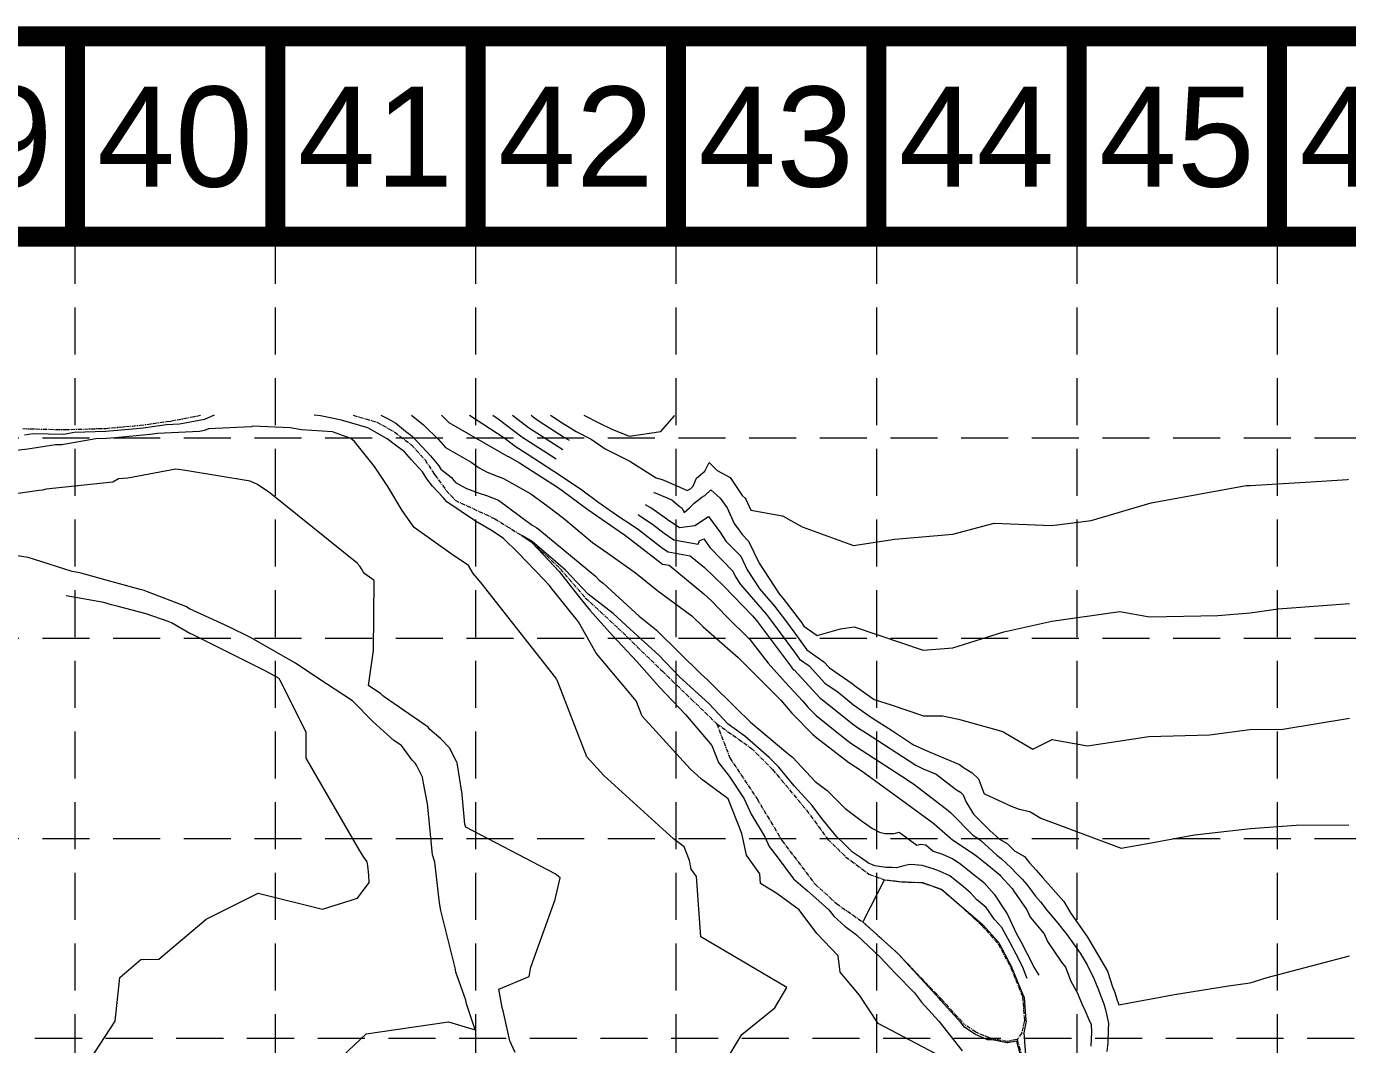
# Model space of a CAD drawing. Extents: x 33353 to 37237, y 80141 to 82571.
# Drawn here: x 35765 to 36164.5, y 82263.4 to 82571.3 of the extents above; entities that cross this region are included whole.
import ezdxf
from ezdxf.enums import TextEntityAlignment as Align

# ---------------------------------------------------------------- set-up
doc = ezdxf.new("R2010")
doc.units = 0
doc.header["$MEASUREMENT"] = 0
doc.linetypes.add('CENTER', pattern=[2, 1.25, -0.25, 0.25, -0.25])
doc.linetypes.add('HIDDEN', pattern=[0.375, 0.25, -0.125])
doc.layers.add('BASE', color=7, linetype='Continuous')
doc.layers.add('GRID', color=254, linetype='HIDDEN')
for name, color, linetype, lineweight in [('TOPOSHD-34', 7, 'Continuous', 0), ('TOPOSHD-5', 7, 'Continuous', 0), ('TOPOSHD-6', 7, 'Continuous', 0)]:
    doc.layers.add(name, color=color, linetype=linetype, lineweight=lineweight)
doc.styles.get("Standard").update_dxf_attribs({"font": 'ARIAL.TTF'})

msp = doc.modelspace()

# ---------------------------------------------------------------- linework, layer by layer
at = {"layer": 'BASE', "const_width": 6.06}
for points in [[(33355.7, 80144.39), (37233.98, 80144.39), (37233.98, 82568.32), (33355.7, 82568.32)], [(33416.3, 80204.99), (37173.39, 80204.99), (37173.39, 82507.72), (33416.3, 82507.72)]]:
    msp.add_lwpolyline(points, close=True, dxfattribs=at)
for points in [[(35779.63, 82507.72), (35779.63, 82568.32)], [(35840.23, 82507.72), (35840.23, 82568.32)], [(35900.83, 82507.72), (35900.83, 82568.32)], [(35961.42, 82507.72), (35961.42, 82568.32)], [(36022.02, 82507.72), (36022.02, 82568.32)], [(36082.62, 82507.72), (36082.62, 82568.32)], [(36143.22, 82507.72), (36143.22, 82568.32)]]:
    msp.add_lwpolyline(points, dxfattribs=at)
at = {"layer": 'GRID', "linetype": 'HIDDEN', "lineweight": 15, "ltscale": 57}
for p, q in [((35779.63, 82507.72), (35779.63, 80386.52)), ((35840.23, 82507.72), (35840.23, 80386.52)), ((35900.83, 82507.72), (35900.83, 80386.52)), ((35961.42, 82507.72), (35961.42, 80386.52)), ((36022.02, 82507.72), (36022.02, 80386.52)), ((36082.62, 82507.72), (36082.62, 80386.52)), ((36143.22, 82507.72), (36143.22, 80386.52)), ((33418.53, 82446.92), (37175.62, 82446.92)), ((33418.53, 82386.33), (37175.62, 82386.33)), ((33418.53, 82325.73), (37175.62, 82325.73)), ((33416.3, 82265.33), (37173.39, 82265.33))]:
    msp.add_line(p, q, dxfattribs=at)
at = {"layer": 'TOPOSHD-34', "color": 5, "linetype": 'CENTER', "lineweight": 0}
for p, q in [((35808.56, 82451.99), (35817.84, 82453.75)), ((35863.81, 82453.75), (35870.92, 82451.67)), ((35763.91, 82449.68), (35776.49, 82449.39)), ((35776.49, 82449.39), (35788.95, 82449.77)), ((35788.95, 82449.77), (35799.35, 82450.7)), ((35799.35, 82450.7), (35808.56, 82451.99)), ((35870.92, 82451.67), (35876.34, 82448.66)), ((35876.34, 82448.66), (35881.44, 82444.76)), ((35881.44, 82444.76), (35885.52, 82440.23)), ((35885.52, 82440.23), (35888.42, 82435.83)), ((35888.42, 82435.83), (35892.01, 82430.9)), ((35892.01, 82430.9), (35894.66, 82428.01)), ((35894.66, 82428.01), (35906.61, 82422.45)), ((35906.61, 82422.45), (35917.88, 82415.4)), ((35917.88, 82415.4), (35926.53, 82407.2)), ((35926.53, 82407.2), (35934, 82398.53)), ((35934, 82398.53), (35943.88, 82389.38)), ((35943.88, 82389.38), (35957.32, 82376.28)), ((35957.32, 82376.28), (35973.76, 82360.41)), ((35973.76, 82360.41), (35977.72, 82350.07)), ((35973.76, 82360.41), (35984.27, 82352.98)), ((35977.72, 82350.07), (35985.93, 82337.69)), ((35984.27, 82352.98), (35990.66, 82346.56)), ((35990.66, 82346.56), (36000.9, 82334.29)), ((35985.93, 82337.69), (35993.48, 82325.1)), ((36000.9, 82334.29), (36007.39, 82325.45)), ((35993.48, 82325.1), (36003.44, 82311.95)), ((36007.39, 82325.45), (36012.7, 82320.2)), ((36012.7, 82320.2), (36019.72, 82314.96)), ((36019.72, 82314.96), (36024.5, 82313.23)), ((36003.44, 82311.95), (36009.97, 82306.01)), ((36024.5, 82313.23), (36029.64, 82312.64)), ((36029.64, 82312.64), (36036.02, 82312.34)), ((36036.02, 82312.34), (36041.67, 82310.34)), ((36041.67, 82310.34), (36047.03, 82305.74)), ((36009.97, 82306.01), (36018.05, 82300.37)), ((36047.03, 82305.74), (36053.86, 82299.45)), ((36018.05, 82300.37), (36028.58, 82290.87)), ((36053.86, 82299.45), (36058.9, 82293.89)), ((36058.9, 82293.89), (36062.72, 82286.58)), ((36028.58, 82290.87), (36041.75, 82277.06)), ((36062.72, 82286.58), (36066.27, 82277.86)), ((36066.27, 82277.86), (36066.8, 82270.68)), ((36041.75, 82277.06), (36048.52, 82269.59)), ((36066.8, 82270.68), (36066, 82266.95)), ((36052.1, 82267.17), (36048.52, 82269.59)), ((36056.48, 82265.27), (36052.1, 82267.17)), ((36066, 82266.95), (36064.62, 82264.95)), ((36061.66, 82264.28), (36056.48, 82265.27)), ((36064.62, 82264.95), (36061.66, 82264.28)), ((36064.62, 82264.95), (36066.76, 82257.09))]:
    msp.add_line(p, q, dxfattribs=at)
at = {"layer": 'TOPOSHD-5', "color": 43, "linetype": 'Continuous', "lineweight": 0}
for p, q in [((35906.01, 82453.75), (35907.65, 82452.68)), ((35907.65, 82452.68), (35914.76, 82447.19)), ((35914.76, 82447.19), (35922.32, 82442.39)), ((35922.32, 82442.39), (35925.21, 82440.53)), ((35950.02, 82423.67), (35950.52, 82423.34)), ((35950.52, 82423.34), (35954.35, 82420.74)), ((35954.35, 82420.74), (35957.82, 82418.05)), ((35957.82, 82418.05), (35960.81, 82416.05)), ((35960.81, 82416.05), (35968.11, 82414.74)), ((35968.11, 82414.74), (35968.54, 82415.78)), ((35968.54, 82415.78), (35969.88, 82416.32)), ((35969.88, 82416.32), (35970.16, 82415.99)), ((35970.16, 82415.99), (35971.67, 82413.74)), ((35971.67, 82413.74), (35978.63, 82406.53)), ((35978.63, 82406.53), (35979.44, 82404.86)), ((35979.44, 82404.86), (35980.97, 82402.51)), ((35980.97, 82402.51), (35988.77, 82393.5)), ((35788.41, 82397.06), (35776.96, 82399.12)), ((35790.7, 82396.43), (35788.41, 82397.06)), ((35792.69, 82395.88), (35790.7, 82396.43)), ((35801.18, 82393.67), (35792.69, 82395.88)), ((35807.8, 82391.34), (35801.18, 82393.67)), ((35808.84, 82390.94), (35807.8, 82391.34)), ((35814.36, 82387.76), (35808.84, 82390.94)), ((35988.77, 82393.5), (35990.63, 82391.06)), ((35990.63, 82391.06), (35997.28, 82382.11)), ((35814.97, 82387.48), (35814.36, 82387.76)), ((35837.37, 82376.3), (35814.97, 82387.48)), ((35997.28, 82382.11), (35998.82, 82379.92)), ((35998.82, 82379.92), (36001.66, 82377.91)), ((36001.66, 82377.91), (36006.44, 82372.72)), ((35841.4, 82374.13), (35837.37, 82376.3)), ((35841.74, 82373.51), (35841.4, 82374.13)), ((35849.54, 82357.9), (35841.74, 82373.51)), ((36006.44, 82372.72), (36010.43, 82369.98)), ((36010.43, 82369.98), (36015.11, 82366.17)), ((36015.11, 82366.17), (36020.57, 82362.26)), ((36020.57, 82362.26), (36026.89, 82358.24)), ((35849.59, 82350), (35849.54, 82357.9)), ((36026.89, 82358.24), (36033.27, 82354.08)), ((36033.27, 82354.08), (36038.48, 82351.77)), ((35865.83, 82321.97), (35849.59, 82350)), ((36038.48, 82351.77), (36047.22, 82348.07)), ((36047.22, 82348.07), (36048.36, 82347.18)), ((36048.36, 82347.18), (36051.03, 82345.57)), ((36051.03, 82345.57), (36052.93, 82343.73)), ((36052.93, 82343.73), (36054.65, 82339.25)), ((36054.65, 82339.25), (36054.7, 82339.2)), ((36054.7, 82339.2), (36062.82, 82335.49)), ((36062.82, 82335.49), (36065.17, 82334.63)), ((36065.17, 82334.63), (36068.4, 82333.91)), ((36068.4, 82333.91), (36071.79, 82331.87)), ((36071.79, 82331.87), (36096.05, 82322.82)), ((36135.15, 82328.72), (36149.03, 82329.73)), ((36149.03, 82329.73), (36164.96, 82329.83)), ((36105.12, 82324.44), (36118.25, 82326.84)), ((36118.25, 82326.84), (36135.15, 82328.72)), ((35867, 82320.06), (35865.83, 82321.97)), ((36096.05, 82322.82), (36105.12, 82324.44)), ((35868, 82318.64), (35867, 82320.06)), ((35868.27, 82317.42), (35868, 82318.64)), ((35868.52, 82314.57), (35868.27, 82317.42)), ((35868.61, 82312.36), (35868.52, 82314.57)), ((35865.12, 82307.64), (35868.61, 82312.36)), ((35819.31, 82301.29), (35835.08, 82309.16)), ((35835.08, 82309.16), (35854.48, 82304.33)), ((35854.48, 82304.33), (35865.12, 82307.64)), ((35805.06, 82289.18), (35819.31, 82301.29)), ((35793.22, 82283.69), (35799.57, 82289.12)), ((35799.57, 82289.12), (35805.06, 82289.18)), ((35791.77, 82270.49), (35793.22, 82283.69)), ((35780.85, 82253.76), (35791.77, 82270.49))]:
    msp.add_line(p, q, dxfattribs=at)
at = {"layer": 'TOPOSHD-5', "color": 5, "linetype": 'Continuous', "lineweight": 0}
for p, q in [((35917.92, 82415.54), (35914.81, 82417.32)), ((35914.81, 82417.32), (35917.6, 82415.44)), ((35917.6, 82415.44), (35917.74, 82415.3)), ((35917.74, 82415.3), (35917.99, 82415.04)), ((35925.65, 82408.86), (35917.92, 82415.54)), ((35917.99, 82415.04), (35926.04, 82406.52)), ((35928.02, 82406.89), (35925.65, 82408.86)), ((35926.04, 82406.52), (35931.91, 82399.05)), ((35934.88, 82399.65), (35928.02, 82406.89)), ((35931.91, 82399.05), (35935.32, 82394.78)), ((35942.4, 82393.81), (35934.88, 82399.65)), ((35935.32, 82394.78), (35942.22, 82387.09)), ((35947.61, 82389.06), (35942.4, 82393.81)), ((35942.22, 82387.09), (35949.62, 82379.25)), ((35956.28, 82381.17), (35947.61, 82389.06)), ((35949.62, 82379.25), (35956.47, 82371.53)), ((35962.4, 82374.68), (35956.28, 82381.17)), ((35971.42, 82366.44), (35962.4, 82374.68)), ((35956.47, 82371.53), (35964.33, 82363.2)), ((35977.24, 82360.27), (35971.42, 82366.44)), ((35964.33, 82363.2), (35972.27, 82353.88)), ((35982.29, 82356.7), (35977.24, 82360.27)), ((35972.27, 82353.88), (35974.27, 82348.66)), ((35989.63, 82350.18), (35982.29, 82356.7)), ((35992.55, 82347.25), (35989.63, 82350.18)), ((35974.27, 82348.66), (35977.51, 82344.6)), ((35997.21, 82341.65), (35992.55, 82347.25)), ((35977.51, 82344.6), (35982.09, 82337.69)), ((36002.61, 82335.66), (35997.21, 82341.65)), ((35982.09, 82337.69), (35984.16, 82333.09)), ((36005.5, 82331.72), (36002.61, 82335.66)), ((35984.16, 82333.09), (35988.29, 82326.19)), ((36010.08, 82326.26), (36005.5, 82331.72)), ((35988.29, 82326.19), (35989.59, 82323.25)), ((36012.2, 82324.16), (36010.08, 82326.26)), ((35989.59, 82323.25), (35991.99, 82320.18)), ((36014.85, 82321.56), (36012.2, 82324.16)), ((35991.99, 82320.18), (35997.01, 82313.55)), ((36017.26, 82319.96), (36014.85, 82321.56)), ((36019.62, 82318.2), (36017.26, 82319.96)), ((36021.54, 82317.48), (36019.62, 82318.2)), ((36032.05, 82317.85), (36030.36, 82317.39)), ((36033.65, 82317.78), (36032.05, 82317.85)), ((36035.87, 82317.58), (36033.65, 82317.78)), ((36022.99, 82317.19), (36021.54, 82317.48)), ((36024.84, 82316.96), (36022.99, 82317.19)), ((36026.84, 82316.98), (36024.84, 82316.96)), ((36028.16, 82316.83), (36026.84, 82316.98)), ((36030.36, 82317.39), (36028.16, 82316.83)), ((36039.2, 82316.53), (36035.87, 82317.58)), ((36041.17, 82315.83), (36039.2, 82316.53)), ((36044.21, 82314.44), (36041.17, 82315.83)), ((36048.43, 82311.09), (36044.21, 82314.44)), ((35997.01, 82313.55), (36001.15, 82309.89)), ((36001.15, 82309.89), (36004.63, 82306.9)), ((36050.49, 82309.32), (36048.43, 82311.09)), ((36004.63, 82306.9), (36007.69, 82304.12)), ((36052.34, 82307.27), (36050.49, 82309.32)), ((36055.19, 82304.88), (36052.34, 82307.27)), ((36007.69, 82304.12), (36009.19, 82302.26)), ((36009.19, 82302.26), (36012.52, 82299.18)), ((36057.78, 82301.19), (36055.19, 82304.88)), ((36012.52, 82299.18), (36016.03, 82296.54)), ((36059.96, 82298.78), (36057.78, 82301.19)), ((36062.41, 82294.35), (36059.96, 82298.78)), ((36016.03, 82296.54), (36023.19, 82289.84)), ((36064.3, 82290.75), (36062.41, 82294.35)), ((36023.19, 82289.84), (36027.78, 82284.84)), ((36066.15, 82287.17), (36064.3, 82290.75)), ((36067.67, 82283.4), (36066.15, 82287.17)), ((36027.78, 82284.84), (36033.53, 82279.07)), ((36033.53, 82279.07), (36035.63, 82276.18)), ((36035.63, 82276.18), (36040.96, 82270.47)), ((36040.96, 82270.47), (36047.98, 82261.52))]:
    msp.add_line(p, q, dxfattribs=at)
at = {"layer": 'TOPOSHD-6', "color": 5, "linetype": 'Continuous', "lineweight": 0}
for p, q in [((35821.7, 82453.75), (35818.85, 82452.44)), ((35853.9, 82453.54), (35852.03, 82453.75)), ((35872.17, 82453.75), (35874.42, 82452.63)), ((35800.28, 82449.82), (35797, 82449.51)), ((35807.33, 82450.81), (35800.28, 82449.82)), ((35811.29, 82451.01), (35807.33, 82450.81)), ((35818.85, 82452.44), (35811.29, 82451.01)), ((35820, 82449.67), (35818.87, 82449.16)), ((35832.92, 82450.27), (35820, 82449.67)), ((35833.42, 82450.46), (35832.92, 82450.27)), ((35844.73, 82449.9), (35833.42, 82450.46)), ((35848.15, 82449.36), (35844.73, 82449.9)), ((35860.22, 82452.22), (35853.9, 82453.54)), ((35862.72, 82451.54), (35860.22, 82452.22)), ((35868.27, 82449.92), (35862.72, 82451.54)), ((35871.02, 82448.34), (35868.27, 82449.92)), ((35874.42, 82452.63), (35876.73, 82451.34)), ((35876.73, 82451.34), (35879.65, 82448.93)), ((35767, 82448.16), (35764.37, 82447.74)), ((35776.23, 82447.95), (35767, 82448.16)), ((35785.93, 82446.56), (35775.66, 82444.79)), ((35779.44, 82448.51), (35776.23, 82447.95)), ((35789.01, 82448.8), (35779.44, 82448.51)), ((35789.15, 82446.66), (35785.93, 82446.56)), ((35797, 82449.51), (35789.01, 82448.8)), ((35791.84, 82446.9), (35789.15, 82446.66)), ((35802.34, 82447.9), (35791.84, 82446.9)), ((35804.62, 82448.22), (35802.34, 82447.9)), ((35817.29, 82448.86), (35804.62, 82448.22)), ((35818.87, 82449.16), (35817.29, 82448.86)), ((35857.51, 82448.7), (35848.15, 82449.36)), ((35863.09, 82446.72), (35857.51, 82448.7)), ((35864.18, 82445.84), (35863.09, 82446.72)), ((35870.28, 82438.19), (35864.18, 82445.84)), ((35874.09, 82446.63), (35871.02, 82448.34)), ((35876.62, 82444.67), (35874.09, 82446.63)), ((35879.65, 82448.93), (35881.62, 82447.43)), ((35881.62, 82447.43), (35886, 82442.76)), ((35765.37, 82443.47), (35757.44, 82442.53)), ((35773.79, 82444.83), (35765.37, 82443.47)), ((35775.66, 82444.79), (35773.79, 82444.83)), ((35879.27, 82442.65), (35876.62, 82444.67)), ((35881.39, 82440.29), (35879.27, 82442.65)), ((35886, 82442.76), (35887.14, 82441.5)), ((35874.28, 82432.18), (35870.28, 82438.19)), ((35884.72, 82436.6), (35881.39, 82440.29)), ((35887.14, 82441.5), (35889.66, 82438.48)), ((35889.66, 82438.48), (35890.34, 82437.45)), ((35886.07, 82434.54), (35884.72, 82436.6)), ((35887.75, 82432.24), (35886.07, 82434.54)), ((35890.34, 82437.45), (35893.55, 82434.9)), ((35893.55, 82434.9), (35894.23, 82433.97)), ((35894.23, 82433.97), (35894.74, 82433.42)), ((35878.63, 82424.95), (35874.28, 82432.18)), ((35891.01, 82428.82), (35887.75, 82432.24)), ((35894.74, 82433.42), (35898.02, 82431.62)), ((35898.02, 82431.62), (35901.91, 82430.13)), ((35901.91, 82430.13), (35904.15, 82429.46)), ((35892.14, 82427.58), (35891.01, 82428.82)), ((35900.79, 82421.7), (35892.14, 82427.58)), ((35904.15, 82429.46), (35907.7, 82428.01)), ((35907.7, 82428.01), (35917.91, 82420.53)), ((35882.22, 82419.73), (35878.63, 82424.95)), ((35905.82, 82418.82), (35900.79, 82421.7)), ((35893.45, 82411.79), (35882.22, 82419.73)), ((35909.29, 82416.47), (35905.82, 82418.82)), ((35917.91, 82420.53), (35919.34, 82419.71)), ((35919.34, 82419.71), (35920.24, 82418.94)), ((35920.24, 82418.94), (35937.08, 82405.02)), ((35913.55, 82412.22), (35909.29, 82416.47)), ((35898.67, 82408.28), (35893.45, 82411.79)), ((35921.55, 82403.92), (35913.55, 82412.22)), ((35900.12, 82405.91), (35898.67, 82408.28)), ((35902.36, 82403.1), (35900.12, 82405.91)), ((35925.06, 82374.27), (35902.36, 82403.1)), ((35923.02, 82402.36), (35921.55, 82403.92)), ((35924.09, 82401), (35923.02, 82402.36)), ((35937.08, 82405.02), (35938.17, 82403.86)), ((35938.17, 82403.86), (35939.37, 82402.93)), ((35939.37, 82402.93), (35950.29, 82392.97)), ((35931.91, 82391.21), (35924.09, 82401)), ((35937.31, 82381.78), (35931.91, 82391.21)), ((35950.29, 82392.97), (35954.83, 82389.28)), ((35954.83, 82389.28), (35955.53, 82388.76)), ((35955.53, 82388.76), (35969.13, 82375.33)), ((35949.39, 82367.39), (35937.31, 82381.78)), ((35925.31, 82373.83), (35925.06, 82374.27)), ((35925.5, 82373.6), (35925.31, 82373.83)), ((35969.13, 82375.33), (35970.82, 82373.85)), ((35970.82, 82373.85), (35980.68, 82364.16)), ((35934.44, 82350.42), (35925.5, 82373.6)), ((35951.2, 82362.71), (35949.39, 82367.39)), ((35965.67, 82346.83), (35951.2, 82362.71)), ((35980.68, 82364.16), (35982.94, 82361.9)), ((35982.94, 82361.9), (35983.95, 82360.88)), ((35983.95, 82360.88), (35994.65, 82351.97)), ((35939.58, 82344.77), (35934.44, 82350.42)), ((35994.65, 82351.97), (35996.64, 82350.32)), ((35996.64, 82350.32), (36003.47, 82342.95)), ((35969.1, 82343.7), (35965.67, 82346.83)), ((35960.65, 82325.57), (35939.58, 82344.77)), ((35977.23, 82337.69), (35969.1, 82343.7)), ((36003.47, 82342.95), (36007.18, 82340.19)), ((36007.18, 82340.19), (36012.54, 82334.76)), ((35981.37, 82327.19), (35977.23, 82337.69)), ((36012.54, 82334.76), (36017.87, 82330.89)), ((36017.87, 82330.89), (36020.83, 82328.74)), ((35982.72, 82320.62), (35981.37, 82327.19)), ((36020.83, 82328.74), (36022.98, 82327.67)), ((36022.98, 82327.67), (36024.58, 82327.19)), ((36024.58, 82327.19), (36025.99, 82327.18)), ((36025.99, 82327.18), (36027.41, 82327.22)), ((36027.41, 82327.22), (36028.96, 82327.66)), ((36028.96, 82327.66), (36034.25, 82323.69)), ((35963.87, 82323.19), (35960.65, 82325.57)), ((35965.51, 82319.04), (35963.87, 82323.19)), ((36034.25, 82323.69), (36035.47, 82324.02)), ((36035.47, 82324.02), (36036.99, 82323.82)), ((36036.99, 82323.82), (36039.24, 82321.87)), ((36039.24, 82321.87), (36042.07, 82320.95)), ((35966.04, 82316.44), (35965.51, 82319.04)), ((35986.75, 82315.02), (35982.72, 82320.62)), ((36042.07, 82320.95), (36045.16, 82319.53)), ((36045.16, 82319.53), (36047.22, 82318.2)), ((36047.22, 82318.2), (36052.1, 82314.32)), ((35967.63, 82314.22), (35966.04, 82316.44)), ((35968.92, 82295.99), (35967.63, 82314.22)), ((35986.96, 82312.05), (35986.75, 82315.02)), ((36052.1, 82314.32), (36053.41, 82313.3)), ((35991.97, 82309.09), (35986.96, 82312.05)), ((36018.09, 82300.77), (36024.47, 82313.24)), ((36024.47, 82313.24), (36024.5, 82313.23)), ((36024.5, 82313.23), (36024.5, 82313.23)), ((36024.5, 82313.23), (36029.64, 82312.64)), ((36029.64, 82312.64), (36029.64, 82312.65)), ((36029.64, 82312.65), (36036.01, 82312.35)), ((36036.01, 82312.35), (36036.02, 82312.35)), ((36036.02, 82312.35), (36036.02, 82312.35)), ((36036.02, 82312.35), (36041.67, 82310.34)), ((36041.67, 82310.34), (36041.67, 82310.34)), ((36041.67, 82310.34), (36041.68, 82310.34)), ((36041.68, 82310.34), (36047.03, 82305.74)), ((36053.41, 82313.3), (36054.48, 82312.42)), ((36054.48, 82312.42), (36056.87, 82309.76)), ((36056.87, 82309.76), (36057.67, 82308.87)), ((35998.7, 82304.11), (35991.97, 82309.09)), ((36047.03, 82305.74), (36047.03, 82305.74)), ((36047.03, 82305.74), (36053.97, 82299.91)), ((36057.67, 82308.87), (36061.17, 82303.55)), ((36004.04, 82296.98), (35998.7, 82304.11)), ((36061.17, 82303.55), (36061.73, 82302.74)), ((36061.73, 82302.74), (36064.44, 82296.92)), ((36017.82, 82300.53), (36018.09, 82300.77)), ((36017.98, 82300.39), (36017.82, 82300.53)), ((36018.03, 82300.35), (36017.98, 82300.39)), ((36028.56, 82290.88), (36018.03, 82300.35)), ((36053.97, 82299.91), (36054.19, 82299.6)), ((36054.19, 82299.6), (36058.99, 82294.3)), ((35994.97, 82280.6), (35968.92, 82295.99)), ((36010.44, 82290.21), (36004.04, 82296.98)), ((36058.99, 82294.3), (36059.2, 82293.93)), ((36059.2, 82293.93), (36062.86, 82286.93)), ((36064.44, 82296.92), (36065.62, 82294.77)), ((36065.62, 82294.77), (36065.74, 82294.56)), ((36065.74, 82294.56), (36069.28, 82287.71)), ((36011.04, 82285.27), (36010.44, 82290.21)), ((36028.58, 82290.86), (36028.56, 82290.88)), ((36028.59, 82290.85), (36028.58, 82290.86)), ((36041.16, 82277.2), (36028.59, 82290.85)), ((36062.86, 82286.93), (36063.02, 82286.63)), ((36063.02, 82286.63), (36066.41, 82278.24)), ((36069.28, 82287.71), (36069.65, 82286.78)), ((36069.65, 82286.78), (36071.18, 82284.34)), ((36016.96, 82278.34), (36011.04, 82285.27)), ((35991.3, 82274.45), (35994.97, 82280.6)), ((36022.56, 82269.71), (36016.96, 82278.34)), ((36066.41, 82278.24), (36066.52, 82278.07)), ((36066.52, 82278.07), (36066.73, 82277.62)), ((35981.32, 82266.46), (35991.3, 82274.45)), ((36041.55, 82276.67), (36041.16, 82277.2)), ((36047.53, 82270.07), (36041.55, 82276.67)), ((36066.73, 82277.62), (36067.23, 82270.76)), ((36048.66, 82268.64), (36047.53, 82270.07)), ((36067.36, 82270.45), (36066.6, 82266.9)), ((36067.23, 82270.76), (36067.36, 82270.45)), ((35977.05, 82259.28), (35981.32, 82266.46)), ((36040.06, 82260.54), (36022.56, 82269.71)), ((36051.81, 82266.5), (36048.66, 82268.64)), ((36055.67, 82264.83), (36051.81, 82266.5)), ((36066.6, 82266.9), (36067.33, 82257.51)), ((36057, 82264.78), (36055.67, 82264.83)), ((36061.55, 82263.91), (36057, 82264.78)), ((36061.71, 82263.89), (36061.55, 82263.91)), ((36061.82, 82263.85), (36061.71, 82263.89)), ((36064.42, 82264.44), (36061.82, 82263.85)), ((36064.53, 82264.32), (36064.42, 82264.44)), ((36066.42, 82257.38), (36064.53, 82264.32))]:
    msp.add_line(p, q, dxfattribs=at)
at = {"layer": 'TOPOSHD-6', "color": 43, "linetype": 'Continuous', "lineweight": 0}
for p, q in [((35881.42, 82453.75), (35885.1, 82450.85)), ((35890.55, 82453.75), (35890.61, 82453.7)), ((35890.61, 82453.7), (35892.06, 82452.29)), ((35898.94, 82453.75), (35909.35, 82446.98)), ((35911.95, 82453.75), (35916.77, 82450.03)), ((35917.67, 82453.75), (35918.58, 82452.97)), ((35923.48, 82453.75), (35923.73, 82453.57)), ((35933.54, 82453.75), (35938.31, 82451.29)), ((35960.87, 82453.48), (35960.94, 82453.75)), ((35885.1, 82450.85), (35889.62, 82446.44)), ((35892.06, 82452.29), (35892.73, 82451.51)), ((35892.73, 82451.51), (35910.05, 82441.59)), ((35916.77, 82450.03), (35927.17, 82443.42)), ((35918.58, 82452.97), (35920.08, 82451.92)), ((35920.08, 82451.92), (35927.72, 82447.05)), ((35923.73, 82453.57), (35927.02, 82451.47)), ((35927.02, 82451.47), (35931.26, 82448.83)), ((35938.31, 82451.29), (35942.06, 82449.49)), ((35956.86, 82448.83), (35960.87, 82453.48)), ((35889.62, 82446.44), (35891.73, 82444.02)), ((35909.35, 82446.98), (35912.75, 82444.36)), ((35927.72, 82447.05), (35929.07, 82446.21)), ((35931.26, 82448.83), (35935.78, 82446.49)), ((35935.78, 82446.49), (35940, 82443.61)), ((35942.06, 82449.49), (35947.23, 82447.41)), ((35947.23, 82447.41), (35956.86, 82448.83)), ((35891.73, 82444.02), (35899.48, 82439.58)), ((35910.05, 82441.59), (35910.23, 82441.46)), ((35912.75, 82444.36), (35916.37, 82442.06)), ((35916.37, 82442.06), (35926.53, 82435.52)), ((35940, 82443.61), (35947.44, 82439.83)), ((35899.48, 82439.58), (35901.88, 82437.8)), ((35901.88, 82437.8), (35904.15, 82436.57)), ((35910.23, 82441.46), (35910.4, 82441.36)), ((35910.4, 82441.36), (35910.61, 82441.28)), ((35910.61, 82441.28), (35910.78, 82441.21)), ((35910.78, 82441.21), (35914.09, 82439.37)), ((35914.09, 82439.37), (35925.61, 82431.95)), ((35947.44, 82439.83), (35953.84, 82435.86)), ((35970.11, 82436.87), (35971.5, 82439.43)), ((35971.5, 82439.43), (35973.91, 82437.06)), ((35792.81, 82434.54), (35791.09, 82433.49)), ((35795.59, 82434.69), (35792.81, 82434.54)), ((35810.11, 82437.43), (35795.59, 82434.69)), ((35813.05, 82437.01), (35810.11, 82437.43)), ((35832.66, 82433.82), (35813.05, 82437.01)), ((35834.65, 82432.89), (35832.66, 82433.82)), ((35904.15, 82436.57), (35906.88, 82435.52)), ((35906.88, 82435.52), (35909.22, 82434.58)), ((35909.22, 82434.58), (35917.53, 82429.94)), ((35926.53, 82435.52), (35932.93, 82431.15)), ((35953.84, 82435.86), (35955.41, 82434.85)), ((35955.41, 82434.85), (35957.21, 82434.29)), ((35957.21, 82434.29), (35961.47, 82432.51)), ((35966.63, 82432.27), (35967.58, 82434.71)), ((35967.58, 82434.71), (35970.11, 82436.87)), ((35973.91, 82437.06), (35977.77, 82434.91)), ((35977.77, 82434.91), (35981.4, 82429.5)), ((36135.12, 82432.51), (36156.75, 82433.8)), ((36156.75, 82433.8), (36164.41, 82434.27)), ((36164.41, 82434.27), (36164.85, 82434.4)), ((35768.77, 82431), (35754.25, 82428.91)), ((35769.78, 82431.11), (35768.77, 82431)), ((35770.96, 82431.39), (35769.78, 82431.11)), ((35791.09, 82433.49), (35770.96, 82431.39)), ((35834.99, 82432.67), (35834.65, 82432.89)), ((35838.22, 82430.6), (35834.99, 82432.67)), ((35865, 82409.02), (35838.22, 82430.6)), ((35917.53, 82429.94), (35922.73, 82426.12)), ((35925.61, 82431.95), (35927.04, 82430.98)), ((35927.04, 82430.98), (35934.79, 82425.23)), ((35932.93, 82431.15), (35938.05, 82427.35)), ((35954.6, 82430.4), (35955.15, 82430.23)), ((35955.15, 82430.23), (35960.18, 82428.13)), ((35961.47, 82432.51), (35964.77, 82431.02)), ((35964.77, 82431.02), (35965.82, 82431.51)), ((35965.82, 82431.51), (35966.63, 82432.27)), ((35970.19, 82429.44), (35972, 82431.15)), ((35972, 82431.15), (35974.79, 82428.66)), ((36105.1, 82427.23), (36133.9, 82432.49)), ((36133.9, 82432.49), (36135.12, 82432.51)), ((35922.73, 82426.12), (35927.4, 82422.65)), ((35938.05, 82427.35), (35944.46, 82422.87)), ((35952.13, 82426.77), (35953.01, 82426.2)), ((35953.01, 82426.2), (35953.1, 82426.17)), ((35953.1, 82426.17), (35953.56, 82425.98)), ((35953.56, 82425.98), (35953.77, 82425.8)), ((35953.77, 82425.8), (35958.68, 82422.43)), ((35960.18, 82428.13), (35962.42, 82426.19)), ((35962.42, 82426.19), (35963.28, 82425.61)), ((35963.28, 82425.61), (35963.85, 82424.31)), ((35963.85, 82424.31), (35965.49, 82425.74)), ((35965.49, 82425.74), (35966.93, 82427.11)), ((35966.93, 82427.11), (35969.2, 82428.98)), ((35969.2, 82428.98), (35970.19, 82429.44)), ((35974.79, 82428.66), (35976.88, 82425.77)), ((35976.88, 82425.77), (35979.06, 82420.94)), ((35981.4, 82429.5), (35982.3, 82428.69)), ((35982.3, 82428.69), (35982.56, 82428.34)), ((35982.56, 82428.34), (35984.06, 82425)), ((36086.99, 82421.85), (36105.1, 82427.23)), ((35927.4, 82422.65), (35936.16, 82415.29)), ((35934.79, 82425.23), (35944.49, 82418.45)), ((35944.46, 82422.87), (35947.89, 82420.65)), ((35958.68, 82422.43), (35958.75, 82422.28)), ((35958.75, 82422.28), (35962.5, 82419.76)), ((35967.1, 82420.42), (35971.26, 82423.14)), ((35971.26, 82423.14), (35974.89, 82418.12)), ((35984.06, 82425), (35993.65, 82423.26)), ((35993.65, 82423.26), (35999.58, 82419.96)), ((36075.12, 82420.34), (36086.99, 82421.85)), ((35944.49, 82418.45), (35945.25, 82417.96)), ((35945.25, 82417.96), (35945.74, 82417.63)), ((35945.74, 82417.63), (35956.79, 82409.06)), ((35947.89, 82420.65), (35950.04, 82419.19)), ((35950.04, 82419.19), (35957.31, 82413.55)), ((35962.5, 82419.76), (35967.1, 82420.42)), ((35974.89, 82418.12), (35976.54, 82415.68)), ((35979.06, 82420.94), (35980.69, 82418.69)), ((35980.69, 82418.69), (35981.4, 82417.62)), ((35981.4, 82417.62), (35983.35, 82415.6)), ((35999.58, 82419.96), (36015.09, 82414.36)), ((36027.64, 82416.23), (36045.12, 82417.77)), ((36045.12, 82417.77), (36057.7, 82421.11)), ((36057.7, 82421.11), (36075.12, 82420.34)), ((35936.16, 82415.29), (35941.83, 82411.33)), ((35976.54, 82415.68), (35980.99, 82411.06)), ((35983.35, 82415.6), (35986.54, 82409.03)), ((36015.09, 82414.36), (36027.64, 82416.23)), ((35765.51, 82410.7), (35756.34, 82412.16)), ((35767.45, 82410.08), (35765.51, 82410.7)), ((35778.78, 82406.45), (35767.45, 82410.08)), ((35941.83, 82411.33), (35949.22, 82406.11)), ((35957.31, 82413.55), (35959.06, 82412.38)), ((35959.06, 82412.38), (35965.74, 82411.18)), ((35965.74, 82411.18), (35970.04, 82407.69)), ((35980.99, 82411.06), (35982.99, 82406.94)), ((35781.16, 82406.02), (35778.78, 82406.45)), ((35790.87, 82403.36), (35781.16, 82406.02)), ((35865.77, 82408.06), (35865, 82409.02)), ((35866.27, 82407.3), (35865.77, 82408.06)), ((35866.82, 82406.39), (35866.27, 82407.3)), ((35867.28, 82405.73), (35866.82, 82406.39)), ((35870.14, 82403.7), (35867.28, 82405.73)), ((35949.22, 82406.11), (35955.93, 82400.64)), ((35956.79, 82409.06), (35957.31, 82408.71)), ((35957.31, 82408.71), (35959.32, 82408.35)), ((35959.32, 82408.35), (35969.89, 82399.76)), ((35970.04, 82407.69), (35975.86, 82402)), ((35982.99, 82406.94), (35986.78, 82401.12)), ((35986.54, 82409.03), (35992.6, 82399.73)), ((35799.32, 82401.03), (35790.87, 82403.36)), ((35869.95, 82382.62), (35870.14, 82403.7)), ((35975.86, 82402), (35984.54, 82393.06)), ((35800.57, 82400.71), (35799.32, 82401.03)), ((35801.55, 82400.36), (35800.57, 82400.71)), ((35813.13, 82395.89), (35801.55, 82400.36)), ((35955.93, 82400.64), (35966.23, 82393.05)), ((35969.89, 82399.76), (35972.22, 82397.48)), ((35986.78, 82401.12), (35991.26, 82395.95)), ((35992.6, 82399.73), (35993.75, 82398.4)), ((35993.75, 82398.4), (35999.09, 82391.4)), ((35814.3, 82395.22), (35813.13, 82395.89)), ((35826.2, 82389.74), (35814.3, 82395.22)), ((35972.22, 82397.48), (35976.6, 82392.97)), ((35991.26, 82395.95), (35994.86, 82391.23)), ((36075.12, 82391.47), (36095.66, 82394.38)), ((36095.66, 82394.38), (36104.62, 82392.76)), ((36125.29, 82393.16), (36135.07, 82393.93)), ((36135.07, 82393.93), (36143.6, 82395.15)), ((36143.6, 82395.15), (36165.1, 82396.79)), ((35832.73, 82386.48), (35826.2, 82389.74)), ((35966.23, 82393.05), (35969.62, 82389.7)), ((35969.62, 82389.7), (35980.25, 82380.42)), ((35976.6, 82392.97), (35983.78, 82385.92)), ((35984.54, 82393.06), (35986.28, 82391.05)), ((35986.28, 82391.05), (35986.4, 82390.89)), ((35986.4, 82390.89), (35996.34, 82377.51)), ((35994.86, 82391.23), (35998.22, 82386.7)), ((35999.09, 82391.4), (35999.17, 82391.3)), ((35999.17, 82391.3), (36000.11, 82389.97)), ((36000.11, 82389.97), (36004.15, 82387.11)), ((36011.14, 82389.15), (36015.28, 82389.7)), ((36015.28, 82389.7), (36036.15, 82382.67)), ((36060.59, 82388.23), (36075.12, 82391.47)), ((36104.62, 82392.76), (36125.29, 82393.16)), ((35846.37, 82378.72), (35832.73, 82386.48)), ((35983.78, 82385.92), (35989.32, 82378.72)), ((35998.22, 82386.7), (36001, 82382.77)), ((36004.15, 82387.11), (36011.14, 82389.15)), ((36045.12, 82383.38), (36060.59, 82388.23)), ((35868.39, 82371.96), (35869.95, 82382.62)), ((36001, 82382.77), (36006.11, 82379.15)), ((36036.15, 82382.67), (36045.12, 82383.38)), ((35853.05, 82374.24), (35846.37, 82378.72)), ((35980.25, 82380.42), (35981.52, 82379.17)), ((35981.52, 82379.17), (35992.21, 82368.47)), ((35989.32, 82378.72), (35994.48, 82372.99)), ((36006.11, 82379.15), (36007.82, 82377.29)), ((35863.63, 82367.3), (35853.05, 82374.24)), ((35996.34, 82377.51), (35996.64, 82377.07)), ((35996.64, 82377.07), (35997.21, 82376.68)), ((35997.21, 82376.68), (36005.05, 82368.16)), ((36007.82, 82377.29), (36014.7, 82372.56)), ((35872.16, 82369.49), (35868.39, 82371.96)), ((35994.48, 82372.99), (35999.83, 82367.25)), ((36014.7, 82372.56), (36015.41, 82371.98)), ((36015.41, 82371.98), (36021.35, 82367.73)), ((35869.87, 82360.98), (35863.63, 82367.3)), ((35872.67, 82368.97), (35872.16, 82369.49)), ((35873.18, 82368.51), (35872.67, 82368.97)), ((35886.47, 82359.4), (35873.18, 82368.51)), ((35992.21, 82368.47), (35993.1, 82367.58)), ((35993.1, 82367.58), (35996.45, 82363.59)), ((35999.83, 82367.25), (36001.44, 82365.33)), ((36005.05, 82368.16), (36006.16, 82367.4)), ((36006.16, 82367.4), (36014.81, 82360.36)), ((36021.35, 82367.73), (36026.47, 82366.11)), ((36026.47, 82366.11), (36036.27, 82362.85)), ((35996.45, 82363.59), (36002.68, 82357.31)), ((36001.44, 82365.33), (36003.82, 82362.94)), ((36003.82, 82362.94), (36011.11, 82357.05)), ((36036.27, 82362.85), (36041.99, 82362.78)), ((36041.99, 82362.78), (36046.89, 82361.77)), ((36046.89, 82361.77), (36059.56, 82358.31)), ((36144.99, 82358.76), (36165.08, 82362.1)), ((35876.05, 82355.39), (35869.87, 82360.98)), ((35887.02, 82358.65), (35886.47, 82359.4)), ((35890.35, 82355.86), (35887.02, 82358.65)), ((36014.81, 82360.36), (36016.62, 82359.06)), ((36016.62, 82359.06), (36018.72, 82357.73)), ((36018.72, 82357.73), (36033.92, 82347.84)), ((36059.56, 82358.31), (36060.45, 82357.93)), ((36060.45, 82357.93), (36061.04, 82357.59)), ((36122.78, 82357.06), (36135.01, 82358.72)), ((36135.01, 82358.72), (36144.99, 82358.76)), ((35878.37, 82353.79), (35876.05, 82355.39)), ((35881.63, 82349.39), (35878.37, 82353.79)), ((35892.95, 82353.09), (35890.35, 82355.86)), ((36002.68, 82357.31), (36004.05, 82356.2)), ((36004.05, 82356.2), (36013.74, 82348.65)), ((36011.11, 82357.05), (36014.35, 82354.52)), ((36014.35, 82354.52), (36031.49, 82343.48)), ((36061.04, 82357.59), (36069.33, 82352.76)), ((36069.33, 82352.76), (36075.16, 82355.64)), ((36075.16, 82355.64), (36085.86, 82353.7)), ((36085.86, 82353.7), (36104.44, 82356.57)), ((36104.44, 82356.57), (36122.78, 82357.06)), ((35895.02, 82348.96), (35892.95, 82353.09)), ((35882.16, 82348.94), (35881.63, 82349.39)), ((35882.58, 82348.5), (35882.16, 82348.94)), ((35882.91, 82347.84), (35882.58, 82348.5)), ((35884.76, 82344.23), (35882.91, 82347.84)), ((35895.19, 82348.62), (35895.02, 82348.96)), ((35896.74, 82339.16), (35895.19, 82348.62)), ((36013.74, 82348.65), (36017.39, 82346.3)), ((36017.39, 82346.3), (36028.47, 82338.26)), ((36033.92, 82347.84), (36036.22, 82346.82)), ((36036.22, 82346.82), (36040.08, 82345.18)), ((35885.06, 82342.43), (35884.76, 82344.23)), ((35886.29, 82336.22), (35885.06, 82342.43)), ((36031.49, 82343.48), (36033.4, 82342.1)), ((36033.4, 82342.1), (36035.02, 82340.9)), ((36040.08, 82345.18), (36046.24, 82340.41)), ((35896.79, 82338.89), (35896.74, 82339.16)), ((35897.51, 82330.07), (35896.79, 82338.89)), ((36028.47, 82338.26), (36037.89, 82331.33)), ((36035.02, 82340.9), (36043.7, 82334.17)), ((36046.24, 82340.41), (36047.43, 82339.69)), ((36047.43, 82339.69), (36048.27, 82338.87)), ((36048.27, 82338.87), (36049.05, 82336.85)), ((35886.45, 82334.24), (35886.29, 82336.22)), ((35887.75, 82320.81), (35886.45, 82334.24)), ((36043.7, 82334.17), (36044.51, 82333.49)), ((36049.05, 82336.85), (36051.38, 82333.1)), ((35897.88, 82329.13), (35897.51, 82330.07)), ((36037.89, 82331.33), (36039.47, 82330.1)), ((36039.47, 82330.1), (36044.35, 82325.95)), ((36044.51, 82333.49), (36051.19, 82326.75)), ((36051.38, 82333.1), (36055.06, 82329.44)), ((35924.87, 82315.01), (35897.88, 82329.13)), ((36044.35, 82325.95), (36045.01, 82325.29)), ((36051.19, 82326.75), (36052.47, 82325.92)), ((36052.47, 82325.92), (36053.59, 82325.06)), ((36055.06, 82329.44), (36056.32, 82328.13)), ((36056.32, 82328.13), (36059.24, 82325.51)), ((36045.01, 82325.29), (36050.73, 82321.6)), ((36053.59, 82325.06), (36058.49, 82320.69)), ((36059.24, 82325.51), (36061.63, 82324.23)), ((36061.63, 82324.23), (36063.85, 82321.95)), ((36063.85, 82321.95), (36066.82, 82320.31)), ((35888.45, 82318.54), (35887.75, 82320.81)), ((35889.92, 82306.23), (35888.45, 82318.54)), ((36050.73, 82321.6), (36052.37, 82320.34)), ((36052.37, 82320.34), (36055.42, 82317.97)), ((36055.42, 82317.97), (36059.34, 82314.72)), ((36058.49, 82320.69), (36059.73, 82319.68)), ((36059.73, 82319.68), (36062.76, 82316.86)), ((36066.82, 82320.31), (36068.39, 82318.38)), ((36068.39, 82318.38), (36070.31, 82316.15)), ((35926.38, 82313.83), (35924.87, 82315.01)), ((35924.91, 82307.29), (35926.38, 82313.83)), ((36059.34, 82314.72), (36059.59, 82314.43)), ((36059.59, 82314.43), (36063.05, 82310.61)), ((36062.76, 82316.86), (36064.43, 82315.08)), ((36064.43, 82315.08), (36066.08, 82313.45)), ((36070.31, 82316.15), (36072.35, 82313.77)), ((36072.35, 82313.77), (36078.7, 82306.66)), ((36063.05, 82310.61), (36063.6, 82309.77)), ((36063.6, 82309.77), (36067.54, 82304.1)), ((36066.08, 82313.45), (36067.58, 82311.82)), ((36067.58, 82311.82), (36070.17, 82308.3)), ((35890.35, 82303.94), (35889.92, 82306.23)), ((35917.54, 82286.75), (35924.91, 82307.29)), ((36070.17, 82308.3), (36071.64, 82306.58)), ((36071.64, 82306.58), (36073.57, 82303.99)), ((36078.7, 82306.66), (36080.72, 82303.23)), ((35894.62, 82286.61), (35890.35, 82303.94)), ((36067.54, 82304.1), (36068.55, 82301.93)), ((36068.55, 82301.93), (36072.81, 82296.91)), ((36073.57, 82303.99), (36076.94, 82300.06)), ((36080.72, 82303.23), (36085.89, 82295.89)), ((36076.94, 82300.06), (36079.65, 82296.69)), ((36072.81, 82296.91), (36073.74, 82294.51)), ((36073.74, 82294.51), (36077.97, 82288.28)), ((36079.65, 82296.69), (36083.71, 82291.01)), ((36085.89, 82295.89), (36086.92, 82294.18)), ((36086.92, 82294.18), (36091.9, 82285.62)), ((36083.71, 82291.01), (36085.77, 82287.46)), ((36140.26, 82283.63), (36165.1, 82290.26)), ((35894.7, 82285.98), (35894.62, 82286.61)), ((35894.85, 82285.32), (35894.7, 82285.98)), ((35917.04, 82284), (35917.54, 82286.75)), ((36077.97, 82288.28), (36079.22, 82286.74)), ((36079.22, 82286.74), (36080.81, 82282.55)), ((36085.77, 82287.46), (36087.77, 82283.32)), ((35897.89, 82276.76), (35894.85, 82285.32)), ((35907.84, 82280.09), (35917.04, 82284)), ((36080.81, 82282.55), (36082.88, 82278.88)), ((36087.77, 82283.32), (36089.22, 82279.92)), ((36091.9, 82285.62), (36093.45, 82280.86)), ((36128.52, 82281.15), (36135.05, 82282.05)), ((36135.05, 82282.05), (36140.26, 82283.63)), ((35908.8, 82274.63), (35907.84, 82280.09)), ((36082.88, 82278.88), (36084.12, 82275.74)), ((36089.22, 82279.92), (36089.96, 82278.04)), ((36089.96, 82278.04), (36090.86, 82275.73)), ((36093.45, 82280.86), (36094.14, 82279.12)), ((36094.14, 82279.12), (36094.15, 82279.09)), ((36094.15, 82279.09), (36094.63, 82277.4)), ((36095.38, 82275.35), (36112.23, 82278.52)), ((36112.23, 82278.52), (36128.52, 82281.15)), ((35898.07, 82275.71), (35897.89, 82276.76)), ((35900.67, 82267.81), (35898.07, 82275.71)), ((35909.14, 82273.58), (35908.8, 82274.63)), ((36084.12, 82275.74), (36085.22, 82273.55)), ((36090.86, 82275.73), (36091.27, 82274.31)), ((36091.27, 82274.31), (36091.78, 82272.17)), ((36094.63, 82277.4), (36095.38, 82275.35)), ((35867.72, 82266.59), (35892.64, 82270.29)), ((35892.64, 82270.29), (35900.67, 82267.81)), ((35911.18, 82264.47), (35909.14, 82273.58)), ((36085.22, 82273.55), (36086.25, 82270.99)), ((36086.25, 82270.99), (36086.98, 82269.48)), ((36091.78, 82272.17), (36092.19, 82269.74)), ((35849.33, 82249.33), (35867.72, 82266.59)), ((36087.06, 82267.13), (36086.85, 82262.89)), ((36086.98, 82269.48), (36087.06, 82267.13)), ((36092.13, 82267.99), (36092.01, 82263.94)), ((36092.19, 82269.74), (36092.13, 82267.99)), ((35912.82, 82260.97), (35911.18, 82264.47)), ((36092.01, 82263.94), (36091.77, 82261.28))]:
    msp.add_line(p, q, dxfattribs=at)

# ---------------------------------------------------------------- texts
at = {"layer": 'BASE'}
for s, p in [('39', (35749.33, 82538.02)), ('40', (35809.93, 82538.02)), ('42', (35931.12, 82538.02)), ('43', (35991.72, 82538.02)), ('46', (36173.52, 82538.02)), ('41', (35870.53, 82538.02)), ('44', (36052.32, 82538.02)), ('45', (36112.92, 82538.02))]:
    msp.add_text(s, height=30.299, dxfattribs=at).set_placement(p, align=Align.MIDDLE_CENTER)

doc.saveas('drawing.dxf')
